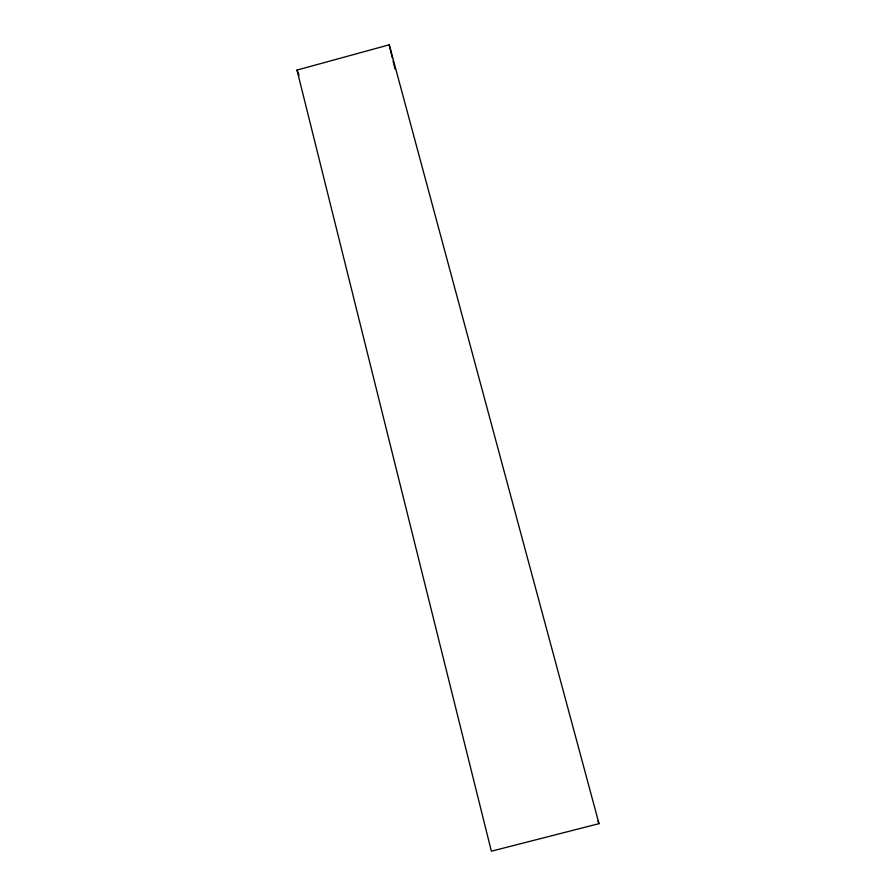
<?xml version="1.0" encoding="UTF-8"?>
<svg xmlns="http://www.w3.org/2000/svg" width="896" height="896" viewBox="0 0 896 896"><rect width="100%" height="100%" fill="white"/><g stroke="black" fill="none" stroke-linecap="round" stroke-linejoin="round"><path stroke-width="1.34" d="M296.99 70.078L389.256 44.8L599.01 823.659L491.366 851.2L296.99 70.078L299.029 75.219M597.934 821.128L599.01 823.659M389.256 44.8L392.414 58.206M393.042 60.894L394.946 68.936"/></g></svg>
